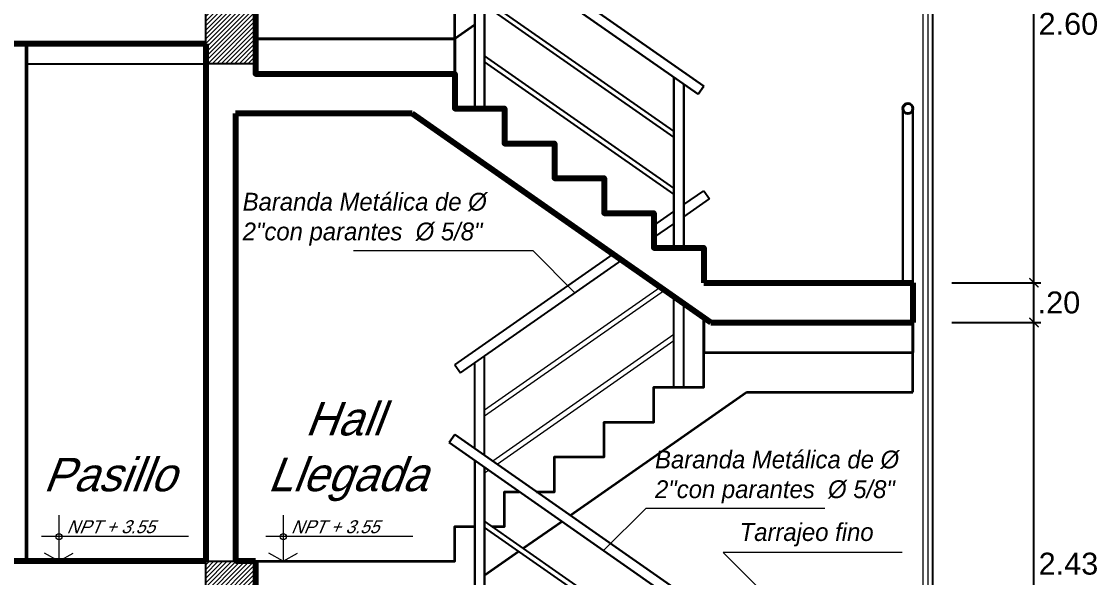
# Model space of a CAD drawing. Header units: millimetres. Extents: x 3779 to 7711, y 1445 to 3132.
# Drawn here: x 3994.06 to 3999.46, y 1475.99 to 1478.78 of the extents above; entities that cross this region are included whole.
import ezdxf

# ---------------------------------------------------------------- set-up
doc = ezdxf.new("R2010")
doc.units = ezdxf.units.MM
doc.header["$PDMODE"] = 3
doc.linetypes.add('HIDDEN', pattern=[9.525, 6.35, -3.175])
for name, color, linetype, lineweight in [('cotas', 7, 'Continuous', 5), ('pluma 1', 1, 'Continuous', 9), ('pluma 2', 2, 'Continuous', 20), ('pluma 2.5', 30, 'Continuous', 25), ('pluma 3', 251, 'Continuous', 30), ('pluma 3.5', 253, 'Continuous', 35), ('pluma 4', 34, 'Continuous', 40), ('pluma 5', 36, 'Continuous', 50), ('pluma 8', 98, 'Continuous', 80), ('proyecciones', 32, 'HIDDEN', 9), ('TEXTO', 7, 'Continuous', 9), ('TEXTURAS', 35, 'Continuous', 5)]:
    doc.layers.add(name, color=color, linetype=linetype, lineweight=lineweight)
doc.styles.add('nombreambiente', font='stylu.ttf', dxfattribs={"oblique": 20})
doc.styles.get("Standard").update_dxf_attribs({"font": 'arial.ttf'})
doc.dimstyles.new('INTERIOR', dxfattribs={"dimtxt": 0.11, "dimasz": 0.0465, "dimexe": 0.0345, "dimexo": 0.195, "dimgap": 0.0295, "dimtad": 2, "dimtih": 1, "dimtoh": 1, "dimzin": 4, "dimdsep": 46, "dimtxsty": 'Standard', "dimblk": 'ARCHTICK', "dimcen": 0, "dimdle": 0.06, "dimclrd": 256, "dimclre": 256, "dimclrt": 256, "dimadec": 0, "dimazin": 0, "dimtfac": 1, "dimtmove": 0, "dimatfit": 3, "dimldrblk": 'ARCHTICK', "dimfxl": 0.0345, "dimtolj": 1, "dimtzin": 0, "dimlwe": 25, "dimarcsym": 0})

# ---------------------------------------------------------------- blocks, each defined once
blk = doc.blocks.new('ttryt')
at = {"layer": 'pluma 1'}
for p, q in [((1118.6396, 393.5141), (1118.6396, 393.2829)), ((1119.2894, 393.4071), (1118.5516, 393.4071)), ((1118.6396, 393.2829), (1118.5676, 393.3244)), ((1118.6396, 393.2829), (1118.7115, 393.3244))]:
    blk.add_line(p, q, dxfattribs=at)
at = {"layer": 'pluma 1', "linetype": 'Continuous'}
blk.add_circle((1118.6396, 393.4071), 0.015, dxfattribs=at)
blk = doc.blocks.new('_ArchTick')
at = {"color": 0, "linetype": 'ByBlock', "lineweight": 40, "const_width": 0.15}
blk.add_lwpolyline([(-0.5, -0.5), (0.5, 0.5)], dxfattribs=at)
blk = doc.blocks.new('*D703')
at = {"layer": 'cotas', "lineweight": -2, "transparency": 16777216}
blk.add_line((3999.1414, 1474.7858), (3999.1414, 1477.3308), dxfattribs=at)
at = {"layer": 'cotas', "lineweight": 25, "transparency": 16777216}
for p, q in [((3998.7287, 1477.2708), (3999.1759, 1477.2708)), ((3998.8287, 1474.8458), (3999.1759, 1474.8458))]:
    blk.add_line(p, q, dxfattribs=at)
at = {"layer": 'Defpoints', "color": 0, "transparency": 16777216}
for p in [(3998.5337, 1477.2708), (3999.1414, 1477.2708), (3998.6337, 1474.8458)]:
    blk.add_point(p, dxfattribs=at)
at = {"layer": 'cotas', "lineweight": -2, "transparency": 16777216, "xscale": 0.04649999999999999, "yscale": 0.04649999999999999, "zscale": 0.04649999999999999}
for p, rotation in [((3999.1414, 1477.2708), 90), ((3999.1414, 1474.8458), 270)]:
    blk.add_blockref('_ArchTick', p, dxfattribs=dict(at, rotation=rotation))
at = {"layer": 'cotas', "transparency": 16777216, "insert": (3999.3147, 1476.0583), "char_height": 0.11, "attachment_point": 5}
blk.add_mtext('\\A1;2.43', dxfattribs=at)
blk = doc.blocks.new('*D704')
at = {"layer": 'cotas', "lineweight": -2, "transparency": 16777216}
blk.add_line((3999.1414, 1477.2108), (3999.1414, 1477.5308), dxfattribs=at)
at = {"layer": 'cotas', "lineweight": 25, "transparency": 16777216}
for p, q in [((3998.7287, 1477.4708), (3999.1759, 1477.4708)), ((3998.7287, 1477.2708), (3999.1759, 1477.2708))]:
    blk.add_line(p, q, dxfattribs=at)
at = {"layer": 'Defpoints', "color": 0, "transparency": 16777216}
for p in [(3998.5337, 1477.4708), (3999.1414, 1477.4708), (3998.5337, 1477.2708)]:
    blk.add_point(p, dxfattribs=at)
at = {"layer": 'cotas', "lineweight": -2, "transparency": 16777216, "xscale": 0.04649999999999999, "yscale": 0.04649999999999999, "zscale": 0.04649999999999999}
for p, rotation in [((3999.1414, 1477.4708), 90), ((3999.1414, 1477.2708), 270)]:
    blk.add_blockref('_ArchTick', p, dxfattribs=dict(at, rotation=rotation))
at = {"layer": 'cotas', "transparency": 16777216, "insert": (3999.267, 1477.3708), "char_height": 0.11, "attachment_point": 5}
blk.add_mtext('\\A1;.20', dxfattribs=at)
blk = doc.blocks.new('*D705')
at = {"layer": 'cotas', "lineweight": -2, "transparency": 16777216}
blk.add_line((3999.1414, 1477.4108), (3999.1414, 1480.1308), dxfattribs=at)
at = {"layer": 'cotas', "lineweight": 25, "transparency": 16777216}
for p, q in [((3998.7287, 1480.0708), (3999.1759, 1480.0708)), ((3998.7287, 1477.4708), (3999.1759, 1477.4708))]:
    blk.add_line(p, q, dxfattribs=at)
at = {"layer": 'Defpoints', "color": 0, "transparency": 16777216}
for p in [(3998.5337, 1480.0708), (3999.1414, 1480.0708), (3998.5337, 1477.4708)]:
    blk.add_point(p, dxfattribs=at)
at = {"layer": 'cotas', "lineweight": -2, "transparency": 16777216, "xscale": 0.04649999999999999, "yscale": 0.04649999999999999, "zscale": 0.04649999999999999}
for p, rotation in [((3999.1414, 1480.0708), 90), ((3999.1414, 1477.4708), 270)]:
    blk.add_blockref('_ArchTick', p, dxfattribs=dict(at, rotation=rotation))
at = {"layer": 'cotas', "transparency": 16777216, "insert": (3999.3145, 1478.7708), "char_height": 0.11, "attachment_point": 5}
blk.add_mtext('\\A1;2.60', dxfattribs=at)

msp = doc.modelspace()

# ---------------------------------------------------------------- hatches: boundary and pattern name
at = {"layer": 'TEXTURAS'}
h = msp.add_hatch(dxfattribs=at)
h.set_pattern_fill('LINE', color=256, scale=0.005, angle=45)
h.set_pattern_definition([(45, (-162.658809, 130.571114), (-0.01122532015, 0.01122532015), [])])
h.paths.add_polyline_path([(3995.2337, 1478.8708), (3995.1337, 1478.8708), (3994.9837, 1478.8708), (3994.9837, 1478.5708), (3995.2337, 1478.5708), (3995.2337, 1478.6708)])
h = msp.add_hatch(dxfattribs=at)
h.set_pattern_fill('LINE', color=256, scale=0.005, angle=45)
h.set_pattern_definition([(45, (-162.658809, 127.771114), (-0.01122532015, 0.01122532015), [])])
h.paths.add_polyline_path([(3995.2337, 1476.0708), (3995.1337, 1476.0708), (3994.9837, 1476.0708), (3994.9837, 1475.7708), (3995.2337, 1475.7708), (3995.2337, 1475.8708)])

# ---------------------------------------------------------------- linework, layer by layer
at = {"layer": 'pluma 1'}
for p, q in [((3998.5837, 1486.8708), (3998.5837, 1474.8458)), ((3998.6087, 1486.8708), (3998.6087, 1474.8458))]:
    msp.add_line(p, q, dxfattribs=at)
at = {"layer": 'pluma 2'}
for p, q in [((3996.3837, 1476.8321), (3997.265, 1477.449)), ((3996.3837, 1476.8016), (3997.2868, 1477.4337)), ((3996.4242, 1476.575), (3997.3337, 1477.2116)), ((3996.446, 1476.5597), (3997.3337, 1477.1811)), ((3996.3837, 1476.5161), (3996.4024, 1476.5292))]:
    msp.add_line(p, q, dxfattribs=at)
at = {"layer": 'pluma 2.5'}
for p, q in [((3998.6337, 1474.8458), (3998.6337, 1487.0708)), ((3997.3337, 1478.2321), (3996.3837, 1478.8971)), ((3997.3337, 1478.2016), (3996.3837, 1478.8666)), ((3994.0837, 1478.5708), (3994.9837, 1478.5708)), ((3997.3337, 1477.9466), (3996.3837, 1478.6116)), ((3997.3337, 1477.9161), (3996.3837, 1478.5811)), ((3997.3837, 1477.8633), (3997.4837, 1477.9333)), ((3997.4837, 1477.9333), (3997.5124, 1477.8924)), ((3997.3837, 1477.8023), (3997.5124, 1477.8924)), ((3997.2337, 1477.7583), (3997.3337, 1477.8283)), ((3997.2337, 1477.6973), (3997.3337, 1477.7673)), ((3996.2337, 1477.0583), (3997.0283, 1477.6146)), ((3996.2624, 1477.0174), (3997.0719, 1477.5841)), ((3997.3337, 1476.9458), (3997.3337, 1477.4008)), ((3997.3837, 1476.9458), (3997.3837, 1477.3658)), ((3996.2337, 1477.0583), (3996.2624, 1477.0174)), ((3996.3337, 1476.6383), (3996.3337, 1477.0673)), ((3996.3837, 1476.6033), (3996.3837, 1477.1023)), ((3997.3337, 1475.6071), (3996.3837, 1476.2721)), ((3997.3337, 1475.5766), (3996.3837, 1476.2416))]:
    msp.add_line(p, q, dxfattribs=at)
for points in [[(3995.2337, 1478.5708), (3994.9837, 1478.5708), (3994.9837, 1478.8708), (3995.2337, 1478.8708)], [(3995.2337, 1475.7708), (3994.9837, 1475.7708), (3994.9837, 1476.0708), (3995.2337, 1476.0708)]]:
    msp.add_lwpolyline(points, close=True, dxfattribs=at)
at = {"layer": 'pluma 3'}
for p, q in [((3997.4837, 1478.4583), (3996.2337, 1479.3333)), ((3997.455, 1478.4174), (3996.205, 1479.2924)), ((3996.3337, 1478.3458), (3996.3337, 1479.2023)), ((3996.3837, 1478.3458), (3996.3837, 1479.1673)), ((3997.3337, 1477.6458), (3997.3337, 1478.5023)), ((3997.3837, 1477.6458), (3997.3837, 1478.4673)), ((3997.4837, 1478.4583), (3997.455, 1478.4174)), ((3998.4837, 1477.4708), (3998.4837, 1478.3458)), ((3998.5337, 1477.4708), (3998.5337, 1478.3458)), ((3996.2337, 1476.7083), (3996.205, 1476.6674)), ((3997.4837, 1475.8333), (3996.2337, 1476.7083)), ((3997.455, 1475.7924), (3996.205, 1476.6674)), ((3996.3337, 1475.7208), (3996.3337, 1476.5773)), ((3996.3837, 1475.7208), (3996.3837, 1476.5423))]:
    msp.add_line(p, q, dxfattribs=at)
at = {"layer": 'pluma 3.5'}
for p, q in [((3996.2337, 1478.6958), (3996.2337, 1479.0458)), ((3996.3337, 1478.7658), (3996.2337, 1478.6958)), ((3998.5337, 1476.9208), (3998.5337, 1477.1208)), ((3996.8141, 1476.3021), (3997.698, 1476.9208)), ((3997.698, 1476.9208), (3998.5337, 1476.9208)), ((3996.5774, 1476.1365), (3996.7705, 1476.2716)), ((3996.3837, 1476.0008), (3996.5556, 1476.1212))]:
    msp.add_line(p, q, dxfattribs=at)
for points in [[(3996.6444, 1476.4208), (3996.7337, 1476.4208), (3996.7337, 1476.5958), (3996.9837, 1476.5958), (3996.9837, 1476.7708), (3997.2337, 1476.7708), (3997.2337, 1476.9458), (3997.4837, 1476.9458), (3997.4837, 1477.1208), (3998.5337, 1477.1208)], [(3996.4212, 1476.2458), (3996.4837, 1476.2458), (3996.4837, 1476.4208), (3996.5572, 1476.4208)], [(3995.2337, 1476.0708), (3996.2337, 1476.0708), (3996.2337, 1476.2458), (3996.3337, 1476.2458)]]:
    msp.add_lwpolyline(points, dxfattribs=at)
at = {"layer": 'pluma 4'}
for p, q in [((3996.2337, 1478.5208), (3996.2337, 1478.6958)), ((3997.4837, 1477.1208), (3997.4837, 1477.2958)), ((3998.5337, 1477.1208), (3998.5337, 1477.2708))]:
    msp.add_line(p, q, dxfattribs=at)
msp.add_lwpolyline([(3995.2337, 1478.6958), (3996.2337, 1478.6958)], dxfattribs=at)
msp.add_circle((3998.5087, 1478.3458), 0.025, dxfattribs=at)
at = {"layer": 'pluma 5'}
msp.add_line((3994.0837, 1478.6708), (3994.0837, 1476.0708), dxfattribs=at)
at = {"layer": 'pluma 8'}
for p, q in [((3994.9837, 1478.6708), (3991.8837, 1478.6708)), ((3994.9837, 1478.6708), (3994.9837, 1476.0708)), ((3995.1337, 1478.3208), (3995.1337, 1476.0708)), ((3996.0194, 1478.3208), (3995.1337, 1478.3208)), ((3997.5194, 1477.2708), (3996.0194, 1478.3208)), ((3997.4837, 1477.4708), (3998.5337, 1477.4708)), ((3998.5337, 1477.4708), (3998.5337, 1477.2708)), ((3997.5194, 1477.2708), (3998.5337, 1477.2708)), ((3994.9837, 1476.0708), (3991.7837, 1476.0708)), ((3995.2337, 1476.0708), (3995.1337, 1476.0708))]:
    msp.add_line(p, q, dxfattribs=at)
for points in [[(3995.1337, 1478.8708), (3995.2337, 1478.8708), (3995.2337, 1478.5208), (3996.2337, 1478.5208), (3996.2337, 1478.3458), (3996.4837, 1478.3458), (3996.4837, 1478.1708), (3996.7337, 1478.1708), (3996.7337, 1477.9958), (3996.9837, 1477.9958), (3996.9837, 1477.8208), (3997.2337, 1477.8208), (3997.2337, 1477.6458), (3997.4837, 1477.6458), (3997.4837, 1477.4708)], [(3995.2337, 1476.0708), (3995.2337, 1475.8958), (3996.2337, 1475.8958), (3996.2337, 1475.7208), (3996.4837, 1475.7208), (3996.4837, 1475.5458), (3996.7337, 1475.5458), (3996.7337, 1475.3708), (3996.9837, 1475.3708), (3996.9837, 1475.1958), (3997.2337, 1475.1958), (3997.2337, 1475.0208), (3997.4837, 1475.0208), (3997.4837, 1474.8458)]]:
    msp.add_lwpolyline(points, dxfattribs=at)
at = {"layer": 'proyecciones', "linetype": 'HIDDEN', "ltscale": 0.02}
msp.add_line((3997.4837, 1477.4708), (3998.4837, 1477.4708), dxfattribs=at)
at = {"layer": 'TEXTURAS'}
for points in [[(3995.7251, 1477.6319), (3996.6251, 1477.6319), (3996.8372, 1477.4198)], [(3998.0924, 1476.3368), (3997.1924, 1476.3368), (3996.9803, 1476.1247)], [(3998.4807, 1476.1157), (3997.5807, 1476.1157), (3997.7928, 1475.9035)]]:
    msp.add_lwpolyline(points, dxfattribs=at)

# ---------------------------------------------------------------- block references
at = {"layer": 'pluma 1', "linetype": 'Continuous'}
for p in [(2875.607, 1082.788), (2876.7334, 1082.788)]:
    msp.add_blockref('ttryt', p, dxfattribs=at)

# ---------------------------------------------------------------- texts
at = {"layer": 'TEXTO', "char_height": 0.0896, "attachment_point": 1}
for s, insert, width in [('\\A1;{\\fStylus BT|b0|i1|c0|p34;\\C7;Baranda Metálica de %%C 2"con parantes  %%C 5/8"}', (3995.169, 1477.9225), 1.455108), ('\\A1;{\\fStylus BT|b0|i1|c0|p34;\\C7;Baranda Metálica de %%C 2"con parantes  %%C 5/8"}', (3997.2392, 1476.6274), 1.455108), ('{\\fStylus BT|b0|i1|c0|p34;\\C7;Tarrajeo fino}', (3997.6639, 1476.2627), 2.293656)]:
    msp.add_mtext(s, dxfattribs=dict(at, insert=insert, width=width))
at = {"layer": 'TEXTO', "attachment_point": 1, "style": 'nombreambiente'}
for s, insert, char_height, width in [('{\\Q21;   Hall \\PLlegada}', (3995.2929, 1476.8713), 0.168, 1.67738), ('{\\Q21;Pasillo}', (3994.1665, 1476.5907), 0.168, 1.67738), ('{\\Q23;NPT + 3.55}', (3994.2846, 1476.2772), 0.065, 0.790868), ('{\\Q23;NPT + 3.55}', (3995.411, 1476.2772), 0.065, 0.790868)]:
    msp.add_mtext(s, dxfattribs=dict(at, insert=insert, char_height=char_height, width=width))

# ---------------------------------------------------------------- dimensions: what is measured, and where the dimension line sits
at = {"layer": 'cotas'}
for base, p1, p2, picture, middle in [((3999.1414, 1480.0708), (3998.5337, 1477.4708), (3998.5337, 1480.0708), '*D705', (3999.3145, 1478.7708)), ((3999.1414, 1477.4708), (3998.5337, 1477.2708), (3998.5337, 1477.4708), '*D704', (3999.267, 1477.3708)), ((3999.1413623017, 1477.2708391113), (3998.6337032792, 1474.8458391113), (3998.5337032792, 1477.2708391113), '*D703', (3999.3146651666, 1476.0583391113))]:
    dim = msp.add_linear_dim(base=base, p1=p1, p2=p2, angle=90, dimstyle='INTERIOR', override={"dimtmove": 1}, dxfattribs=at)
    dim.commit()
    dim.dimension.update_dxf_attribs({"geometry": picture, "text_midpoint": middle})

doc.saveas('drawing.dxf')
